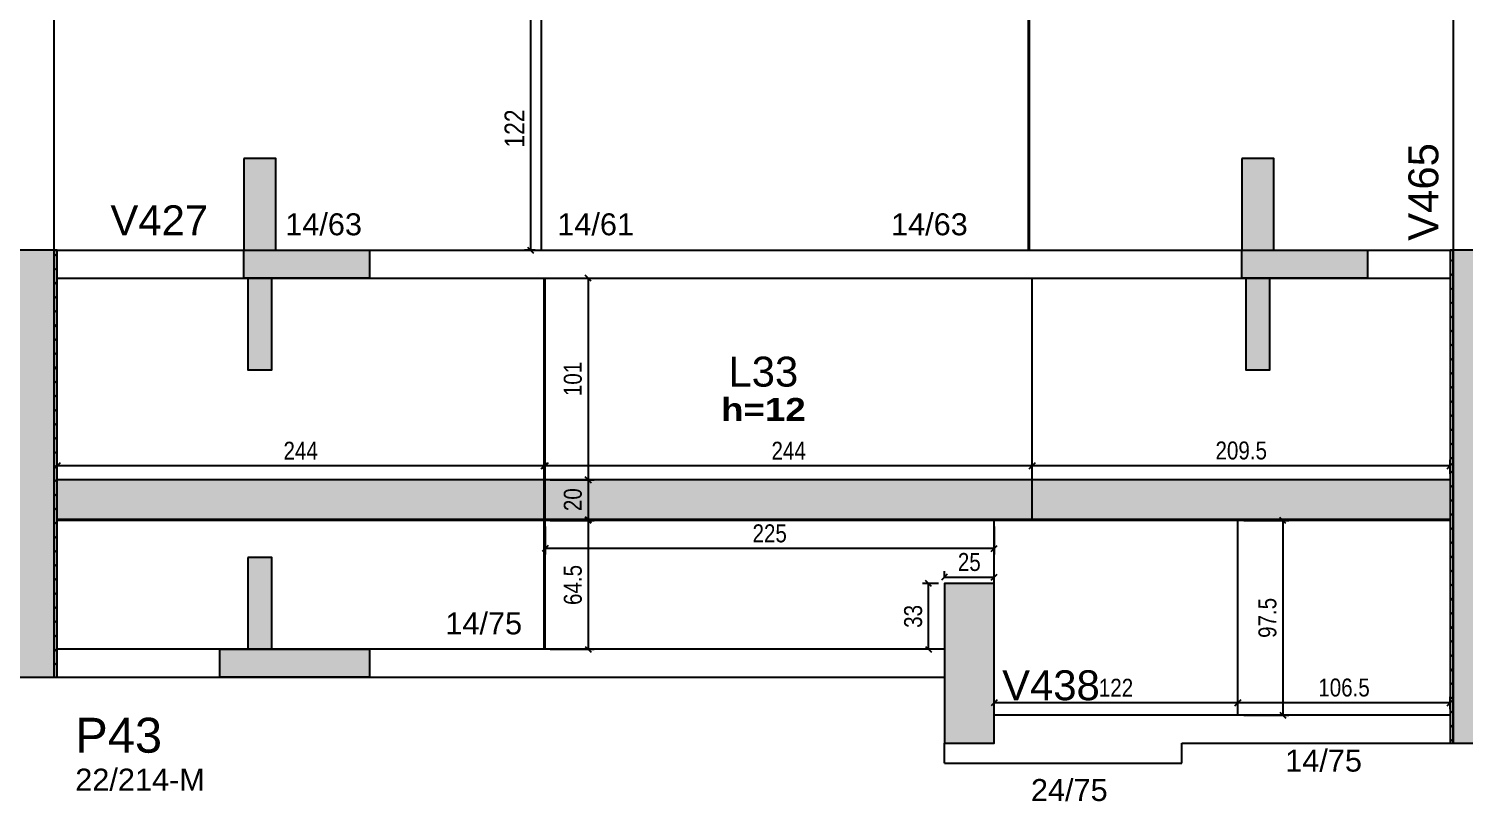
# Model space of a CAD drawing. Extents: x 4150 to 8661, y -614 to 3008.
# Drawn here: x 5153 to 5872, y 268 to 655 of the extents above; entities that cross this region are included whole.
import ezdxf

# ---------------------------------------------------------------- set-up
doc = ezdxf.new("R2010")
doc.units = 0
doc.header["$PDMODE"] = 34
for name, color, linetype in [('COTA', 241, 'Continuous'), ('MTH-DIM-PILAR', 3, 'Continuous'), ('MTH-DIM-VIGA', 3, 'Continuous'), ('MTH-FACE-VIGA', 7, 'Continuous'), ('MTH-LINHA-SEÇÃO', 16, 'Continuous'), ('MTH-PILAR-SEGUE', 5, 'Continuous'), ('MTH-SOMBRA21', 150, 'Continuous'), ('MTH-SOMBRA25', 253, 'Continuous'), ('MTH-TIT1-PILAR', 5, 'Continuous'), ('MTH-TIT1-VIGA', 5, 'Continuous'), ('MTH-TXT-NEGRITO', 5, 'Continuous'), ('Painéis', 200, 'Continuous')]:
    doc.layers.add(name, color=color, linetype=linetype)
doc.layers.add('Hachura', color=251, linetype='Continuous', lineweight=9)
doc.styles.add('COTA TECNICA', font='techl___.ttf', dxfattribs={"height": 10})
doc.styles.add('COTA TECNICA-50', font='techl___.ttf', dxfattribs={"height": 9})
doc.styles.add('TQS_ARIAL', font='arial.ttf')
doc.styles.add('TQS_ARIAL_BLACK', font='ariblk.ttf')
doc.dimstyles.new('COTA PAINEL-50', dxfattribs={"dimtxt": 9, "dimasz": 3, "dimexe": 3, "dimexo": 3, "dimgap": 3, "dimtad": 1, "dimdec": 1, "dimzin": 12, "dimdsep": 46, "dimtxsty": 'COTA TECNICA-50', "dimblk1": 'OBLIQUE', "dimblk2": 'OBLIQUE', "dimsah": 1, "dimcen": 0.9, "dimclrd": 4, "dimclre": 4, "dimclrt": 240, "dimadec": 1, "dimazin": 3, "dimtfac": 1, "dimtdec": 1, "dimtmove": 0, "dimatfit": 3, "dimfxl": 1, "dimtolj": 1, "dimtzin": 12, "dimarcsym": 0})
doc.dimstyles.new('PAINEL', dxfattribs={"dimtxt": 10, "dimasz": 3, "dimexe": 3, "dimexo": 3, "dimgap": 3, "dimtad": 1, "dimdec": 1, "dimzin": 12, "dimdsep": 46, "dimtxsty": 'COTA TECNICA', "dimblk1": 'OBLIQUE', "dimblk2": 'OBLIQUE', "dimsah": 1, "dimcen": 0.9, "dimclrd": 4, "dimclre": 4, "dimclrt": 240, "dimadec": 1, "dimazin": 3, "dimtfac": 1, "dimtdec": 1, "dimtmove": 0, "dimatfit": 3, "dimfxl": 1, "dimtolj": 1, "dimtzin": 12, "dimarcsym": 0})

# ---------------------------------------------------------------- blocks, each defined once
blk = doc.blocks.new('_Oblique')
at = {"color": 0, "linetype": 'ByBlock', "lineweight": -2}
blk.add_line((-0.5, -0.5), (0.5, 0.5), dxfattribs=at)
blk = doc.blocks.new('*D196')
at = {"layer": 'COTA', "color": 4, "lineweight": -2, "transparency": 16777216}
for p, q in [((5608.85, 377.37), (5600.94, 377.37)), ((5603.94, 344.37), (5603.94, 377.37)), ((5608.85, 344.37), (5600.94, 344.37))]:
    blk.add_line(p, q, dxfattribs=at)
at = {"layer": 'Defpoints', "color": 0, "transparency": 16777216}
for p in [(5603.94, 377.37), (5611.85, 377.37), (5611.85, 344.37)]:
    blk.add_point(p, dxfattribs=at)
at = {"layer": 'COTA', "color": 4, "lineweight": -2, "transparency": 16777216, "xscale": 3, "yscale": 3, "zscale": 3}
for p, rotation in [((5603.94, 377.37), 90), ((5603.94, 344.37), 270)]:
    blk.add_blockref('_Oblique', p, dxfattribs=dict(at, rotation=rotation))
at = {"layer": 'COTA', "color": 240, "transparency": 16777216, "insert": (5596.25, 360.87), "char_height": 9, "attachment_point": 5, "rotation": 90, "style": 'COTA TECNICA-50'}
blk.add_mtext('\\A1;33', dxfattribs=at)
blk = doc.blocks.new('*D197')
at = {"layer": 'COTA', "color": 4, "lineweight": -2, "transparency": 16777216}
for p, q in [((5655.85, 432.37), (5655.85, 439.33)), ((5865.35, 432.37), (5865.35, 439.33)), ((5865.35, 436.33), (5655.85, 436.33))]:
    blk.add_line(p, q, dxfattribs=at)
at = {"layer": 'Defpoints', "color": 0, "transparency": 16777216}
for p in [(5655.85, 436.33), (5655.85, 429.37), (5865.35, 429.37)]:
    blk.add_point(p, dxfattribs=at)
at = {"layer": 'COTA', "color": 4, "lineweight": -2, "transparency": 16777216, "xscale": 3, "yscale": 3, "zscale": 3, "rotation": 180}
blk.add_blockref('_Oblique', (5655.85, 436.33), dxfattribs=at)
at = {"layer": 'COTA', "color": 4, "lineweight": -2, "transparency": 16777216, "xscale": 3, "yscale": 3, "zscale": 3}
blk.add_blockref('_Oblique', (5865.35, 436.33), dxfattribs=at)
at = {"layer": 'COTA', "color": 240, "transparency": 16777216, "insert": (5760.6, 443.96), "char_height": 9, "attachment_point": 5, "style": 'COTA TECNICA-50'}
blk.add_mtext('\\A1;209.5', dxfattribs=at)
blk = doc.blocks.new('*D198')
at = {"layer": 'COTA', "color": 4, "lineweight": -2, "transparency": 16777216}
for p, q in [((5411.85, 432.37), (5411.85, 439.33)), ((5655.85, 432.37), (5655.85, 439.33)), ((5655.85, 436.33), (5411.85, 436.33))]:
    blk.add_line(p, q, dxfattribs=at)
at = {"layer": 'Defpoints', "color": 0, "transparency": 16777216}
for p in [(5411.85, 436.33), (5411.85, 429.37), (5655.85, 429.37)]:
    blk.add_point(p, dxfattribs=at)
at = {"layer": 'COTA', "color": 4, "lineweight": -2, "transparency": 16777216, "xscale": 3, "yscale": 3, "zscale": 3, "rotation": 180}
blk.add_blockref('_Oblique', (5411.85, 436.33), dxfattribs=at)
at = {"layer": 'COTA', "color": 4, "lineweight": -2, "transparency": 16777216, "xscale": 3, "yscale": 3, "zscale": 3}
blk.add_blockref('_Oblique', (5655.85, 436.33), dxfattribs=at)
at = {"layer": 'COTA', "color": 240, "transparency": 16777216, "insert": (5533.85, 443.9), "char_height": 9, "attachment_point": 5, "style": 'COTA TECNICA-50'}
blk.add_mtext('\\A1;244', dxfattribs=at)
blk = doc.blocks.new('*D199')
at = {"layer": 'COTA', "color": 4, "lineweight": -2, "transparency": 16777216}
for p, q in [((5167.35, 432.37), (5167.35, 439.33)), ((5411.35, 432.37), (5411.35, 439.33)), ((5411.35, 436.33), (5167.35, 436.33))]:
    blk.add_line(p, q, dxfattribs=at)
at = {"layer": 'Defpoints', "color": 0, "transparency": 16777216}
for p in [(5167.35, 436.33), (5167.35, 429.37), (5411.35, 429.37)]:
    blk.add_point(p, dxfattribs=at)
at = {"layer": 'COTA', "color": 4, "lineweight": -2, "transparency": 16777216, "xscale": 3, "yscale": 3, "zscale": 3, "rotation": 180}
blk.add_blockref('_Oblique', (5167.35, 436.33), dxfattribs=at)
at = {"layer": 'COTA', "color": 4, "lineweight": -2, "transparency": 16777216, "xscale": 3, "yscale": 3, "zscale": 3}
blk.add_blockref('_Oblique', (5411.35, 436.33), dxfattribs=at)
at = {"layer": 'COTA', "color": 240, "transparency": 16777216, "insert": (5289.35, 443.9), "char_height": 9, "attachment_point": 5, "style": 'COTA TECNICA-50'}
blk.add_mtext('\\A1;244', dxfattribs=at)
blk = doc.blocks.new('*D200')
at = {"layer": 'COTA', "color": 4, "lineweight": -2, "transparency": 16777216}
for p, q in [((5414.35, 530.37), (5436.35, 530.37)), ((5433.35, 530.37), (5433.35, 429.37)), ((5414.35, 429.37), (5436.35, 429.37))]:
    blk.add_line(p, q, dxfattribs=at)
at = {"layer": 'Defpoints', "color": 0, "transparency": 16777216}
for p in [(5411.35, 530.37), (5411.35, 429.37), (5433.35, 429.37)]:
    blk.add_point(p, dxfattribs=at)
at = {"layer": 'COTA', "color": 4, "lineweight": -2, "transparency": 16777216, "xscale": 3, "yscale": 3, "zscale": 3}
for p, rotation in [((5433.35, 530.37), 90), ((5433.35, 429.37), 270)]:
    blk.add_blockref('_Oblique', p, dxfattribs=dict(at, rotation=rotation))
at = {"layer": 'COTA', "color": 240, "transparency": 16777216, "insert": (5425.76, 479.87), "char_height": 9, "attachment_point": 5, "rotation": 90, "style": 'COTA TECNICA-50'}
blk.add_mtext('\\A1;101', dxfattribs=at)
blk = doc.blocks.new('*D201')
at = {"layer": 'COTA', "color": 4, "lineweight": -2, "transparency": 16777216}
for p, q in [((5414.35, 429.37), (5436.35, 429.37)), ((5433.35, 429.37), (5433.35, 409.37)), ((5414.35, 409.37), (5436.35, 409.37))]:
    blk.add_line(p, q, dxfattribs=at)
at = {"layer": 'Defpoints', "color": 0, "transparency": 16777216}
for p in [(5411.35, 429.37), (5411.35, 409.37), (5433.35, 409.37)]:
    blk.add_point(p, dxfattribs=at)
at = {"layer": 'COTA', "color": 4, "lineweight": -2, "transparency": 16777216, "xscale": 3, "yscale": 3, "zscale": 3}
for p, rotation in [((5433.35, 429.37), 90), ((5433.35, 409.37), 270)]:
    blk.add_blockref('_Oblique', p, dxfattribs=dict(at, rotation=rotation))
at = {"layer": 'COTA', "color": 240, "transparency": 16777216, "insert": (5425.76, 419.37), "char_height": 9, "attachment_point": 5, "rotation": 90, "style": 'COTA TECNICA-50'}
blk.add_mtext('\\A1;20', dxfattribs=at)
blk = doc.blocks.new('*D202')
at = {"layer": 'COTA', "color": 4, "lineweight": -2, "transparency": 16777216}
for p, q in [((5414.35, 408.87), (5436.35, 408.87)), ((5433.35, 408.87), (5433.35, 344.37)), ((5414.35, 344.37), (5436.35, 344.37))]:
    blk.add_line(p, q, dxfattribs=at)
at = {"layer": 'Defpoints', "color": 0, "transparency": 16777216}
for p in [(5411.35, 408.87), (5411.35, 344.37), (5433.35, 344.37)]:
    blk.add_point(p, dxfattribs=at)
at = {"layer": 'COTA', "color": 4, "lineweight": -2, "transparency": 16777216, "xscale": 3, "yscale": 3, "zscale": 3}
for p, rotation in [((5433.35, 408.87), 90), ((5433.35, 344.37), 270)]:
    blk.add_blockref('_Oblique', p, dxfattribs=dict(at, rotation=rotation))
at = {"layer": 'COTA', "color": 240, "transparency": 16777216, "insert": (5425.75, 376.62), "char_height": 9, "attachment_point": 5, "rotation": 90, "style": 'COTA TECNICA-50'}
blk.add_mtext('\\A1;64.5', dxfattribs=at)
blk = doc.blocks.new('*D203')
at = {"layer": 'COTA', "color": 4, "lineweight": -2, "transparency": 16777216}
for p, q in [((5611.85, 380.37), (5611.85, 383.48)), ((5636.85, 380.37), (5636.85, 383.48)), ((5611.85, 380.48), (5636.85, 380.48))]:
    blk.add_line(p, q, dxfattribs=at)
at = {"layer": 'Defpoints', "color": 0, "transparency": 16777216}
for p in [(5611.85, 377.37), (5636.85, 380.48), (5636.85, 377.37)]:
    blk.add_point(p, dxfattribs=at)
at = {"layer": 'COTA', "color": 4, "lineweight": -2, "transparency": 16777216, "xscale": 3, "yscale": 3, "zscale": 3, "rotation": 180}
blk.add_blockref('_Oblique', (5611.85, 380.48), dxfattribs=at)
at = {"layer": 'COTA', "color": 4, "lineweight": -2, "transparency": 16777216, "xscale": 3, "yscale": 3, "zscale": 3}
blk.add_blockref('_Oblique', (5636.85, 380.48), dxfattribs=at)
at = {"layer": 'COTA', "color": 240, "transparency": 16777216, "insert": (5624.35, 388.08), "char_height": 9, "attachment_point": 5, "style": 'COTA TECNICA-50'}
blk.add_mtext('\\A1;25', dxfattribs=at)
blk = doc.blocks.new('*D204')
at = {"layer": 'COTA', "color": 4, "lineweight": -2, "transparency": 16777216}
for p, q in [((5758.85, 314.37), (5758.85, 320.57)), ((5865.35, 317.57), (5758.85, 317.57)), ((5865.35, 314.37), (5865.35, 320.57))]:
    blk.add_line(p, q, dxfattribs=at)
at = {"layer": 'Defpoints', "color": 0, "transparency": 16777216}
for p in [(5758.85, 317.57), (5758.85, 311.37), (5865.35, 311.37)]:
    blk.add_point(p, dxfattribs=at)
at = {"layer": 'COTA', "color": 4, "lineweight": -2, "transparency": 16777216, "xscale": 3, "yscale": 3, "zscale": 3, "rotation": 180}
blk.add_blockref('_Oblique', (5758.85, 317.57), dxfattribs=at)
at = {"layer": 'COTA', "color": 4, "lineweight": -2, "transparency": 16777216, "xscale": 3, "yscale": 3, "zscale": 3}
blk.add_blockref('_Oblique', (5865.35, 317.57), dxfattribs=at)
at = {"layer": 'COTA', "color": 240, "transparency": 16777216, "insert": (5812.1, 325.17), "char_height": 9, "attachment_point": 5, "style": 'COTA TECNICA-50'}
blk.add_mtext('\\A1;106.5', dxfattribs=at)
blk = doc.blocks.new('*D205')
at = {"layer": 'COTA', "color": 4, "lineweight": -2, "transparency": 16777216}
for p, q in [((5636.85, 314.37), (5636.85, 320.57)), ((5758.85, 317.57), (5636.85, 317.57)), ((5758.85, 314.37), (5758.85, 320.57))]:
    blk.add_line(p, q, dxfattribs=at)
at = {"layer": 'Defpoints', "color": 0, "transparency": 16777216}
for p in [(5636.85, 317.57), (5636.85, 311.37), (5758.85, 311.37)]:
    blk.add_point(p, dxfattribs=at)
at = {"layer": 'COTA', "color": 4, "lineweight": -2, "transparency": 16777216, "xscale": 3, "yscale": 3, "zscale": 3, "rotation": 180}
blk.add_blockref('_Oblique', (5636.85, 317.57), dxfattribs=at)
at = {"layer": 'COTA', "color": 4, "lineweight": -2, "transparency": 16777216, "xscale": 3, "yscale": 3, "zscale": 3}
blk.add_blockref('_Oblique', (5758.85, 317.57), dxfattribs=at)
at = {"layer": 'COTA', "color": 240, "transparency": 16777216, "insert": (5697.85, 325.12), "char_height": 9, "attachment_point": 5, "style": 'COTA TECNICA-50'}
blk.add_mtext('\\A1;122', dxfattribs=at)
blk = doc.blocks.new('*D206')
at = {"layer": 'COTA', "color": 4, "lineweight": -2, "transparency": 16777216}
for p, q in [((5761.85, 408.87), (5784.4, 408.87)), ((5781.4, 408.87), (5781.4, 311.37)), ((5761.85, 311.37), (5784.4, 311.37))]:
    blk.add_line(p, q, dxfattribs=at)
at = {"layer": 'Defpoints', "color": 0, "transparency": 16777216}
for p in [(5758.85, 408.87), (5758.85, 311.37), (5781.4, 311.37)]:
    blk.add_point(p, dxfattribs=at)
at = {"layer": 'COTA', "color": 4, "lineweight": -2, "transparency": 16777216, "xscale": 3, "yscale": 3, "zscale": 3}
for p, rotation in [((5781.4, 408.87), 90), ((5781.4, 311.37), 270)]:
    blk.add_blockref('_Oblique', p, dxfattribs=dict(at, rotation=rotation))
at = {"layer": 'COTA', "color": 240, "transparency": 16777216, "insert": (5773.77, 360.12), "char_height": 9, "attachment_point": 5, "rotation": 90, "style": 'COTA TECNICA-50'}
blk.add_mtext('\\A1;97.5', dxfattribs=at)
blk = doc.blocks.new('*D195')
at = {"layer": 'COTA', "color": 4, "lineweight": -2, "transparency": 16777216}
for p, q in [((5411.85, 405.87), (5411.85, 391.83)), ((5636.85, 405.87), (5636.85, 391.83)), ((5636.85, 394.83), (5411.85, 394.83))]:
    blk.add_line(p, q, dxfattribs=at)
at = {"layer": 'Defpoints', "color": 0, "transparency": 16777216}
for p in [(5411.85, 408.87), (5636.85, 408.87), (5411.85, 394.83)]:
    blk.add_point(p, dxfattribs=at)
at = {"layer": 'COTA', "color": 4, "lineweight": -2, "transparency": 16777216, "xscale": 3, "yscale": 3, "zscale": 3, "rotation": 180}
blk.add_blockref('_Oblique', (5411.85, 394.83), dxfattribs=at)
at = {"layer": 'COTA', "color": 4, "lineweight": -2, "transparency": 16777216, "xscale": 3, "yscale": 3, "zscale": 3}
blk.add_blockref('_Oblique', (5636.85, 394.83), dxfattribs=at)
at = {"layer": 'COTA', "color": 240, "transparency": 16777216, "insert": (5524.35, 402.43), "char_height": 9, "attachment_point": 5, "style": 'COTA TECNICA-50'}
blk.add_mtext('\\A1;225', dxfattribs=at)
blk = doc.blocks.new('*D235')
at = {"layer": 'COTA', "color": 4, "lineweight": -2, "transparency": 16777216}
for p, q in [((5406.85, 666.37), (5401.56, 666.37)), ((5404.56, 666.37), (5404.56, 544.37)), ((5406.85, 544.37), (5401.56, 544.37))]:
    blk.add_line(p, q, dxfattribs=at)
at = {"layer": 'Defpoints', "color": 0, "transparency": 16777216}
for p in [(5409.85, 666.37), (5404.56, 544.37), (5409.85, 544.37)]:
    blk.add_point(p, dxfattribs=at)
at = {"layer": 'COTA', "color": 4, "lineweight": -2, "transparency": 16777216, "xscale": 3, "yscale": 3, "zscale": 3}
for p, rotation in [((5404.56, 666.37), 90), ((5404.56, 544.37), 270)]:
    blk.add_blockref('_Oblique', p, dxfattribs=dict(at, rotation=rotation))
at = {"layer": 'COTA', "color": 240, "transparency": 16777216, "insert": (5396.5, 605.37), "char_height": 10, "attachment_point": 5, "rotation": 90, "style": 'COTA TECNICA'}
blk.add_mtext('\\A1;122', dxfattribs=at)

msp = doc.modelspace()

# ---------------------------------------------------------------- hatches: boundary and pattern name
at = {"layer": 'Hachura'}
h = msp.add_hatch(color=256, dxfattribs=at)
h.dxf.hatch_style = 1
h.paths.add_polyline_path([(5655.85, 409.37), (5865.35, 409.37), (5865.35, 429.37), (5655.85, 429.37)])
h.paths.add_polyline_path([(5411.85, 409.37), (5655.85, 409.37), (5655.85, 429.37), (5411.85, 429.37)])
h.paths.add_polyline_path([(5167.35, 409.37), (5411.35, 409.37), (5411.35, 429.37), (5167.35, 429.37)])

# ---------------------------------------------------------------- linework, layer by layer
at = {"layer": 'MTH-FACE-VIGA', "linetype": 'Continuous'}
for p, q in [((5165.85, 544.37), (5165.85, 987.37)), ((5866.85, 987.37), (5866.85, 544.37)), ((5165.85, 544.37), (5866.85, 544.37)), ((5165.85, 541.25), (5167.34, 542.74)), ((5167.34, 542.74), (5167.35, 542.75)), ((5865.35, 538.5), (5866.83, 539.97)), ((5866.83, 539.97), (5866.85, 540)), ((5165.85, 534.18), (5167.29, 535.62)), ((5167.29, 535.62), (5167.35, 535.68)), ((5865.35, 531.43), (5866.78, 532.86)), ((5866.78, 532.86), (5866.85, 532.93)), ((5165.85, 527.11), (5167.24, 528.5)), ((5167.24, 528.5), (5167.35, 528.61)), ((5167.35, 530.37), (5865.35, 530.37)), ((5865.35, 524.36), (5866.74, 525.74)), ((5866.74, 525.74), (5866.85, 525.86)), ((5165.85, 520.04), (5167.19, 521.38)), ((5167.19, 521.38), (5167.35, 521.54)), ((5865.35, 517.28), (5866.7, 518.63)), ((5866.7, 518.63), (5866.85, 518.78)), ((5165.85, 512.97), (5167.14, 514.26)), ((5167.14, 514.26), (5167.35, 514.47)), ((5865.35, 510.21), (5866.66, 511.51)), ((5866.66, 511.51), (5866.85, 511.71)), ((5165.85, 505.9), (5167.09, 507.13)), ((5167.09, 507.13), (5167.35, 507.4)), ((5865.35, 503.14), (5866.61, 504.4)), ((5866.61, 504.4), (5866.85, 504.64)), ((5165.85, 498.82), (5167.04, 500.01)), ((5167.04, 500.01), (5167.35, 500.32)), ((5865.35, 496.07), (5866.57, 497.29)), ((5866.57, 497.29), (5866.85, 497.57)), ((5165.85, 491.75), (5166.99, 492.89)), ((5166.99, 492.89), (5167.35, 493.25)), ((5865.35, 489), (5866.53, 490.17)), ((5866.53, 490.17), (5866.85, 490.5)), ((5165.85, 484.68), (5166.94, 485.77)), ((5166.94, 485.77), (5167.35, 486.18)), ((5865.35, 481.93), (5866.48, 483.06)), ((5866.48, 483.06), (5866.85, 483.43)), ((5165.85, 477.61), (5166.89, 478.65)), ((5166.89, 478.65), (5167.35, 479.11)), ((5865.35, 474.86), (5866.44, 475.94)), ((5866.44, 475.94), (5866.85, 476.36)), ((5165.85, 470.54), (5166.84, 471.53)), ((5166.84, 471.53), (5167.35, 472.04)), ((5865.35, 467.79), (5866.4, 468.83)), ((5866.4, 468.83), (5866.85, 469.29)), ((5165.85, 463.47), (5166.79, 464.41)), ((5166.79, 464.41), (5167.35, 464.97)), ((5865.35, 460.72), (5866.35, 461.71)), ((5866.35, 461.71), (5866.85, 462.22)), ((5165.85, 456.4), (5166.74, 457.29)), ((5166.74, 457.29), (5167.35, 457.9)), ((5865.35, 453.64), (5866.31, 454.6)), ((5866.31, 454.6), (5866.85, 455.14)), ((5165.85, 449.33), (5166.69, 450.17)), ((5166.69, 450.17), (5167.35, 450.83)), ((5865.35, 446.57), (5866.27, 447.49)), ((5866.27, 447.49), (5866.85, 448.07)), ((5165.85, 442.26), (5166.64, 443.05)), ((5166.64, 443.05), (5167.35, 443.76)), ((5865.35, 439.5), (5866.22, 440.37)), ((5866.22, 440.37), (5866.85, 441)), ((5165.85, 435.19), (5166.59, 435.92)), ((5166.59, 435.92), (5167.35, 436.69)), ((5865.35, 432.43), (5866.18, 433.26)), ((5866.18, 433.26), (5866.85, 433.93)), ((5165.85, 428.11), (5166.54, 428.8)), ((5166.54, 428.8), (5167.35, 429.61)), ((5865.35, 425.36), (5866.14, 426.14)), ((5866.14, 426.14), (5866.85, 426.86)), ((5165.85, 421.04), (5166.49, 421.68)), ((5166.49, 421.68), (5167.35, 422.54)), ((5865.35, 418.29), (5866.09, 419.03)), ((5866.09, 419.03), (5866.85, 419.79)), ((5165.85, 413.97), (5166.45, 414.56)), ((5166.45, 414.56), (5167.35, 415.47)), ((5865.35, 411.22), (5866.05, 411.91)), ((5866.05, 411.91), (5866.85, 412.72)), ((5165.85, 406.9), (5166.4, 407.44)), ((5166.4, 407.44), (5167.35, 408.4)), ((5865.35, 404.15), (5866.01, 404.8)), ((5866.01, 404.8), (5866.85, 405.65)), ((5165.85, 399.83), (5166.35, 400.32)), ((5166.35, 400.32), (5167.35, 401.33)), ((5865.35, 397.08), (5865.96, 397.69)), ((5865.96, 397.69), (5866.85, 398.58)), ((5165.85, 392.76), (5166.3, 393.2)), ((5166.3, 393.2), (5167.35, 394.26)), ((5865.35, 390.01), (5865.92, 390.57)), ((5865.92, 390.57), (5866.85, 391.51)), ((5165.85, 385.69), (5166.25, 386.08)), ((5166.25, 386.08), (5167.35, 387.19)), ((5865.35, 382.93), (5865.88, 383.46)), ((5865.88, 383.46), (5866.85, 384.43)), ((5165.85, 378.62), (5166.2, 378.96)), ((5166.2, 378.96), (5167.35, 380.12)), ((5865.35, 375.86), (5865.83, 376.34)), ((5865.83, 376.34), (5866.85, 377.36)), ((5165.85, 371.55), (5166.15, 371.84)), ((5166.15, 371.84), (5167.35, 373.05)), ((5865.35, 368.79), (5865.79, 369.23)), ((5865.79, 369.23), (5866.85, 370.29)), ((5165.85, 364.47), (5166.1, 364.72)), ((5166.1, 364.72), (5167.35, 365.97)), ((5865.35, 361.72), (5865.75, 362.11)), ((5865.75, 362.11), (5866.85, 363.22)), ((5165.85, 357.4), (5166.05, 357.59)), ((5166.05, 357.59), (5167.35, 358.9)), ((5865.35, 354.65), (5865.7, 355)), ((5865.7, 355), (5866.85, 356.15)), ((5165.85, 350.33), (5166, 350.47)), ((5166, 350.47), (5167.35, 351.83)), ((5865.35, 347.58), (5865.66, 347.89)), ((5865.66, 347.89), (5866.85, 349.08)), ((5165.85, 343.26), (5165.95, 343.35)), ((5165.95, 343.35), (5167.35, 344.76)), ((5611.85, 344.37), (5167.35, 344.37)), ((5865.35, 340.51), (5865.62, 340.77)), ((5865.62, 340.77), (5866.85, 342.01)), ((5165.85, 336.19), (5165.9, 336.23)), ((5165.9, 336.23), (5167.35, 337.69)), ((5865.35, 333.44), (5865.58, 333.66)), ((5865.58, 333.66), (5866.85, 334.94)), ((5165.85, 330.37), (5611.85, 330.37)), ((5167.11, 330.37), (5167.35, 330.62)), ((5865.35, 326.37), (5865.53, 326.54)), ((5865.53, 326.54), (5866.85, 327.87)), ((5865.35, 319.29), (5865.49, 319.43)), ((5865.49, 319.43), (5866.85, 320.79)), ((5865.35, 311.37), (5636.85, 311.37)), ((5865.35, 312.22), (5865.45, 312.31)), ((5865.45, 312.31), (5866.85, 313.72)), ((5865.35, 305.15), (5865.4, 305.2)), ((5865.4, 305.2), (5866.85, 306.65)), ((5611.85, 287.37), (5611.85, 297.37)), ((5730.85, 297.37), (5866.85, 297.37)), ((5730.85, 287.37), (5730.85, 297.37)), ((5865.36, 298.09), (5866.85, 299.58)), ((5611.85, 287.37), (5730.85, 287.37))]:
    msp.add_line(p, q, dxfattribs=at)
for points in [[(5167.35, 544.37), (5165.85, 544.37), (5165.85, 330.37), (5167.35, 330.37), (5167.35, 544.37)], [(5866.85, 544.37), (5865.35, 544.37), (5865.35, 297.37), (5866.85, 297.37), (5866.85, 544.37)]]:
    msp.add_lwpolyline(points, dxfattribs=at)
at = {"layer": 'MTH-LINHA-SEÇÃO', "linetype": 'Continuous'}
for points in [[(5260.89, 590.37), (5260.89, 544.37), (5276.89, 544.37), (5276.89, 590.37), (5260.89, 590.37)], [(5760.85, 590.37), (5760.85, 544.37), (5776.85, 544.37), (5776.85, 590.37), (5760.85, 590.37)], [(5323.89, 530.37), (5260.89, 530.37), (5260.89, 544.37), (5323.89, 544.37), (5323.89, 530.37)], [(5823.85, 530.37), (5760.85, 530.37), (5760.85, 544.37), (5823.85, 544.37), (5823.85, 530.37)], [(5262.89, 530.37), (5262.89, 484.37), (5274.89, 484.37), (5274.89, 530.37), (5262.89, 530.37)], [(5762.85, 530.37), (5762.85, 484.37), (5774.85, 484.37), (5774.85, 530.37), (5762.85, 530.37)], [(5262.89, 390.37), (5262.89, 344.37), (5274.89, 344.37), (5274.89, 390.37), (5262.89, 390.37)], [(5323.89, 330.37), (5248.89, 330.37), (5248.89, 344.37), (5323.89, 344.37), (5323.89, 330.37)]]:
    msp.add_lwpolyline(points, dxfattribs=at)
at = {"layer": 'MTH-PILAR-SEGUE', "linetype": 'Continuous'}
for points in [[(5146.85, 330.37), (5165.85, 330.37), (5165.85, 544.37), (5146.85, 544.37), (5146.85, 330.37)], [(5866.85, 297.37), (5885.85, 297.37), (5885.85, 544.37), (5866.85, 544.37), (5866.85, 297.37)], [(5611.85, 297.37), (5636.85, 297.37), (5636.85, 377.37), (5611.85, 377.37), (5611.85, 297.37)]]:
    msp.add_lwpolyline(points, dxfattribs=at)
at = {"layer": 'MTH-SOMBRA21', "linetype": 'Continuous'}
for points in [[(5260.89, 590.37), (5260.89, 544.37), (5276.89, 544.37)], [(5260.89, 590.37), (5276.89, 544.37), (5276.89, 590.37)], [(5260.89, 590.37), (5276.89, 590.37), (5260.89, 590.37)], [(5760.85, 590.37), (5760.85, 544.37), (5776.85, 544.37)], [(5760.85, 590.37), (5776.85, 544.37), (5776.85, 590.37)], [(5760.85, 590.37), (5776.85, 590.37), (5760.85, 590.37)], [(5323.89, 530.37), (5260.89, 530.37), (5260.89, 544.37)], [(5323.89, 530.37), (5260.89, 544.37), (5323.89, 544.37)], [(5323.89, 530.37), (5323.89, 544.37), (5323.89, 530.37)], [(5823.85, 530.37), (5760.85, 530.37), (5760.85, 544.37)], [(5823.85, 530.37), (5760.85, 544.37), (5823.85, 544.37)], [(5823.85, 530.37), (5823.85, 544.37), (5823.85, 530.37)], [(5262.89, 530.37), (5262.89, 484.37), (5274.89, 484.37)], [(5262.89, 530.37), (5274.89, 484.37), (5274.89, 530.37)], [(5262.89, 530.37), (5274.89, 530.37), (5262.89, 530.37)], [(5762.85, 530.37), (5762.85, 484.37), (5774.85, 484.37)], [(5762.85, 530.37), (5774.85, 484.37), (5774.85, 530.37)], [(5762.85, 530.37), (5774.85, 530.37), (5762.85, 530.37)], [(5262.89, 390.37), (5262.89, 344.37), (5274.89, 344.37)], [(5262.89, 390.37), (5274.89, 344.37), (5274.89, 390.37)], [(5262.89, 390.37), (5274.89, 390.37), (5262.89, 390.37)], [(5323.89, 330.37), (5248.89, 330.37), (5248.89, 344.37)], [(5323.89, 330.37), (5248.89, 344.37), (5323.89, 344.37)], [(5323.89, 330.37), (5323.89, 344.37), (5323.89, 330.37)]]:
    msp.add_solid(points, dxfattribs=at)
at = {"layer": 'MTH-SOMBRA25', "linetype": 'Continuous'}
for points in [[(5146.85, 330.37), (5165.85, 330.37), (5165.85, 544.37)], [(5146.85, 330.37), (5165.85, 544.37), (5146.85, 544.37)], [(5866.85, 297.37), (5885.85, 297.37), (5885.85, 544.37)], [(5866.85, 297.37), (5885.85, 544.37), (5866.85, 544.37)], [(5866.85, 297.37), (5866.85, 544.37), (5866.85, 297.37)], [(5611.85, 297.37), (5636.85, 297.37), (5636.85, 377.37)], [(5611.85, 297.37), (5636.85, 377.37), (5611.85, 377.37)], [(5611.85, 297.37), (5611.85, 377.37), (5611.85, 297.37)]]:
    msp.add_solid(points, dxfattribs=at)
at = {"layer": 'Painéis'}
for p, q in [((5409.85, 953.37), (5409.85, 544.37)), ((5653.85, 933.37), (5653.85, 544.37)), ((5654.35, 933.37), (5654.35, 544.37)), ((5411.35, 344.37), (5411.35, 530.37)), ((5411.85, 344.37), (5411.85, 530.37)), ((5655.85, 408.87), (5655.85, 530.37)), ((5865.35, 429.37), (5167.35, 429.37)), ((5865.35, 409.37), (5167.35, 409.37)), ((5865.35, 408.87), (5167.35, 408.87)), ((5636.85, 377.37), (5636.85, 408.87)), ((5758.85, 311.37), (5758.85, 408.87))]:
    msp.add_line(p, q, dxfattribs=at)

# ---------------------------------------------------------------- texts
at = {"layer": 'MTH-DIM-PILAR', "linetype": 'Continuous', "style": 'TQS_ARIAL'}
msp.add_text('22/214-M', height=11, dxfattribs=at).set_placement((5176.43, 273.57))
at = {"layer": 'MTH-DIM-VIGA', "linetype": 'Continuous', "style": 'TQS_ARIAL'}
for s, p in [('14/63', (5281.62, 551.87)), ('14/61', (5417.92, 551.87)), ('14/63', (5585.14, 551.87)), ('14/75', (5361.85, 351.87)), ('14/75', (5782.63, 283.09)), ('24/75', (5655.24, 268.37))]:
    msp.add_text(s, height=11, dxfattribs=at).set_placement(p)
at = {"layer": 'MTH-TIT1-PILAR', "linetype": 'Continuous', "style": 'TQS_ARIAL'}
msp.add_text('P43', height=17.5, dxfattribs=at).set_placement((5176.43, 292.57))
at = {"layer": 'MTH-TIT1-VIGA', "linetype": 'Continuous', "style": 'TQS_ARIAL'}
msp.add_text('V465', height=15, rotation=90, dxfattribs=at).set_placement((5859.35, 549.13))
for s, p in [('V427', (5194.06, 551.87)), ('L33', (5503.69, 476.03)), ('V438', (5640.81, 318.87))]:
    msp.add_text(s, height=15, dxfattribs=at).set_placement(p)
at = {"layer": 'MTH-TXT-NEGRITO', "color": 3, "linetype": 'Continuous', "style": 'TQS_ARIAL_BLACK'}
msp.add_text('h=12', height=11.5, dxfattribs=at).set_placement((5499.98, 458.85))

# ---------------------------------------------------------------- dimensions: what is measured, and where the dimension line sits
at = {"layer": 'COTA'}
for base, p1, p2, angle, dimstyle, picture, middle in [((5404.56, 544.37), (5409.85, 666.37), (5409.85, 544.37), 270, 'PAINEL', '*D235', (5396.5, 605.37)), ((5411.85, 436.33), (5655.85, 429.37), (5411.85, 429.37), 180, 'COTA PAINEL-50', '*D198', (5533.85, 443.9)), ((5433.35, 409.37), (5411.35, 429.37), (5411.35, 409.37), 270, 'COTA PAINEL-50', '*D201', (5425.76, 419.37)), ((5636.85, 317.57), (5758.85, 311.37), (5636.85, 311.37), 180, 'COTA PAINEL-50', '*D205', (5697.85, 325.12))]:
    dim = msp.add_linear_dim(base=base, p1=p1, p2=p2, angle=angle, dimstyle=dimstyle, override={"dimtmove": 1}, dxfattribs=at)
    dim.commit()
    dim.dimension.update_dxf_attribs({"geometry": picture, "text_midpoint": middle})
for base, p1, p2, angle, picture, middle in [((5433.35, 429.37), (5411.35, 530.37), (5411.35, 429.37), 270, '*D200', (5425.76, 479.87)), ((5167.35, 436.33), (5411.35, 429.37), (5167.35, 429.37), 180, '*D199', (5289.35, 443.9)), ((5655.85, 436.33), (5865.35, 429.37), (5655.85, 429.37), 180, '*D197', (5760.6, 443.96)), ((5433.35, 344.37), (5411.35, 408.87), (5411.35, 344.37), 270, '*D202', (5425.75, 376.62)), ((5781.4, 311.37), (5758.85, 408.87), (5758.85, 311.37), 270, '*D206', (5773.77, 360.12)), ((5411.85, 394.83), (5636.85, 408.87), (5411.85, 408.87), 180, '*D195', (5524.35, 402.43)), ((5636.85, 380.48), (5611.85, 377.37), (5636.85, 377.37), 180, '*D203', (5624.35, 388.08)), ((5603.94, 377.37), (5611.85, 344.37), (5611.85, 377.37), 270, '*D196', (5596.25, 360.87)), ((5758.85, 317.57), (5865.35, 311.37), (5758.85, 311.37), 180, '*D204', (5812.1, 325.17))]:
    dim = msp.add_linear_dim(base=base, p1=p1, p2=p2, angle=angle, dimstyle='COTA PAINEL-50', dxfattribs=at)
    dim.commit()
    dim.dimension.update_dxf_attribs({"geometry": picture, "text_midpoint": middle})

doc.saveas('drawing.dxf')
